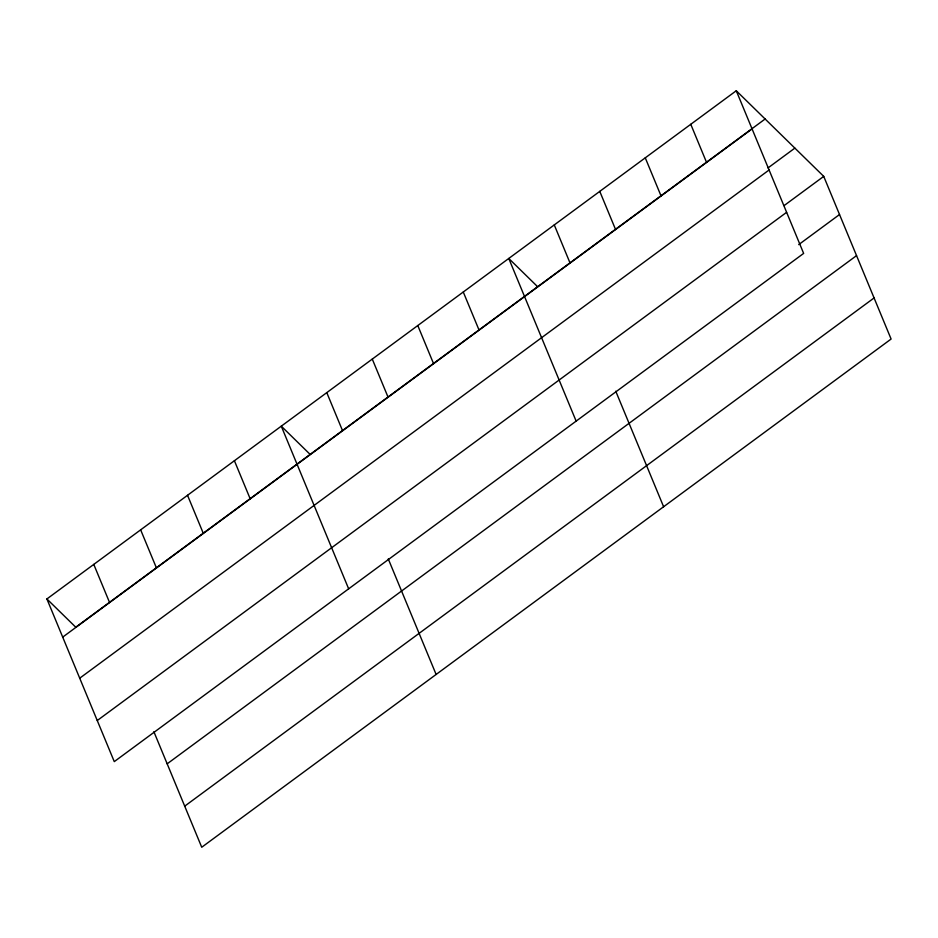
<?xml version="1.0" encoding="UTF-8"?>
<svg xmlns="http://www.w3.org/2000/svg" width="938" height="938" viewBox="0 0 938 938"><rect width="100%" height="100%" fill="white"/><g stroke="black" fill="none" stroke-linecap="round" stroke-linejoin="round"><path stroke-width="1.41" d="M736.271 90.752L803.643 253.401L114.272 761.621L46.9 598.96L736.271 90.752L823.728 176.379L891.1 339.04L201.729 847.249L153.879 731.722M765.127 119.009L75.767 627.217L46.9 598.96M62.705 637.113L752.065 128.905M768.034 167.914L794.861 148.122M79.718 678.197L769.09 169.989M784.062 205.621L823.728 176.379M97.259 720.525L786.619 212.316M798.695 244.63L839.533 214.532M167.175 763.825L856.546 255.617M184.716 806.152L874.087 297.944M537.638 286.723L508.771 258.466L576.143 421.115M310.15 454.426L281.283 426.169L348.655 588.83M690.767 124.297L706.572 162.438M645.274 157.842L661.067 195.983M599.769 191.375L615.574 229.529M554.276 224.921L570.07 263.074M615.762 391.228L663.612 506.743M463.278 292.011L479.084 330.153M417.785 325.545L433.579 363.698M372.28 359.09L388.086 397.231M326.787 392.635L342.581 430.776M388.273 558.931L436.123 674.457M234.406 460.734L250.212 498.875M187.53 495.287L203.335 533.441M140.653 529.853L156.458 567.994M93.777 564.406L109.582 602.548"/></g></svg>
